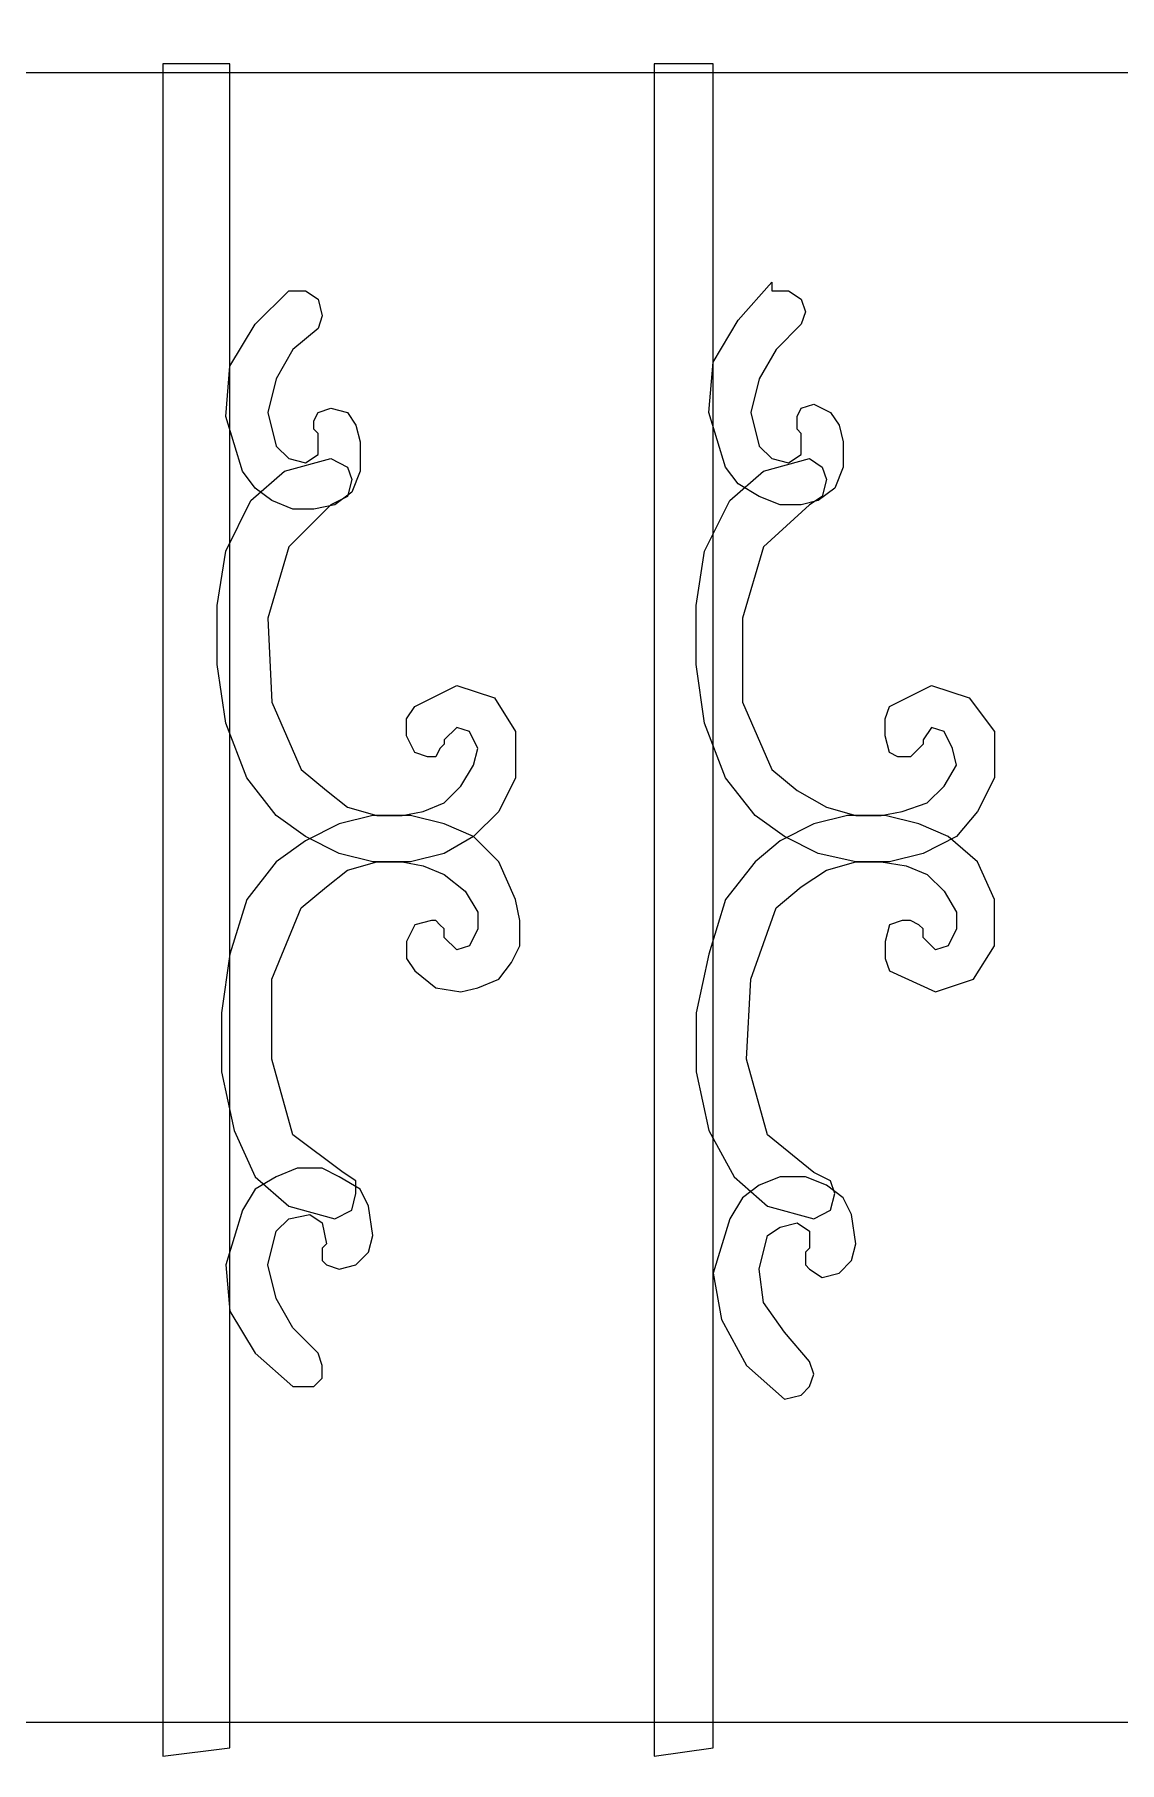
# Model space of a CAD drawing. Header units: centimetres. Extents: x -51 to 47, y -44 to 100.
# Drawn here: x -0.28 to 23.46, y -4.36 to 33.47 of the extents above; entities that cross this region are included whole.
import ezdxf

# ---------------------------------------------------------------- set-up
doc = ezdxf.new("R2010")
doc.units = ezdxf.units.CM
doc.header["$MEASUREMENT"] = 0
doc.layers.add('layer 1', color=7, linetype='Continuous')

msp = doc.modelspace()

# ---------------------------------------------------------------- linework, layer by layer
at = {"layer": 'layer 1', "color": 108}
for points, knots in [([(-47.12704, 34.11841), (-47.12704, 34.11841), (43.43281, 34.11841), (43.43281, 34.11841), (43.43281, 34.11841), (43.43281, 34.11841), (43.43281, 32.64739), (43.43281, 32.64739), (43.43281, 32.64739), (43.43281, 32.64739), (-47.12704, 32.64739), (-47.12704, 32.64739), (-47.12704, 32.64739), (-47.12704, 32.64739), (-47.12704, 34.11841), (-47.12704, 34.11841)], [0, 0, 0, 0, 0.25, 0.25, 0.25, 0.25, 0.5, 0.5, 0.5, 0.5, 0.75, 0.75, 0.75, 0.75, 1, 1, 1, 1]), ([(2.51998, -4.22013), (2.51998, -4.22013), (2.51998, 32.83126), (2.51998, 32.83126), (2.51998, 32.83126), (2.51998, 32.83126), (3.991, 32.83126), (3.991, 32.83126), (3.991, 32.83126), (3.991, 32.83126), (3.991, -4.03625), (3.991, -4.03625), (3.991, -4.03625), (3.991, -4.03625), (2.51998, -4.22013), (2.51998, -4.22013)], [0, 0, 0, 0, 0.25, 0.25, 0.25, 0.25, 0.5, 0.5, 0.5, 0.5, 0.75, 0.75, 0.75, 0.75, 1, 1, 1, 1]), ([(13.27684, -4.22013), (13.27684, -4.22013), (13.27684, 32.83126), (13.27684, 32.83126), (13.27684, 32.83126), (13.27684, 32.83126), (14.56398, 32.83126), (14.56398, 32.83126), (14.56398, 32.83126), (14.56398, 32.83126), (14.56398, -4.03625), (14.56398, -4.03625), (14.56398, -4.03625), (14.56398, -4.03625), (13.27684, -4.22013), (13.27684, -4.22013)], [0, 0, 0, 0, 0.25, 0.25, 0.25, 0.25, 0.5, 0.5, 0.5, 0.5, 0.75, 0.75, 0.75, 0.75, 1, 1, 1, 1]), ([(15.85113, 28.05044), (15.85113, 28.05044), (15.11562, 27.22299), (15.11562, 27.22299), (15.11562, 27.22299), (15.11562, 27.22299), (14.56398, 26.3036), (14.56398, 26.3036), (14.56398, 26.3036), (14.56398, 26.3036), (14.47204, 25.20033), (14.47204, 25.20033), (14.47204, 25.20033), (14.47204, 25.20033), (14.8398, 24.00513), (14.8398, 24.00513), (14.8398, 24.00513), (14.8398, 24.00513), (15.11562, 23.63737), (15.11562, 23.63737), (15.11562, 23.63737), (15.11562, 23.63737), (15.57531, 23.36155), (15.57531, 23.36155), (15.57531, 23.36155), (15.57531, 23.36155), (16.03501, 23.17767), (16.03501, 23.17767), (16.03501, 23.17767), (16.03501, 23.17767), (16.4947, 23.17767), (16.4947, 23.17767), (16.4947, 23.17767), (16.4947, 23.17767), (16.86246, 23.26961), (16.86246, 23.26961), (16.86246, 23.26961), (16.86246, 23.26961), (17.23021, 23.54543), (17.23021, 23.54543), (17.23021, 23.54543), (17.23021, 23.54543), (17.41409, 24.00513), (17.41409, 24.00513), (17.41409, 24.00513), (17.41409, 24.00513), (17.41409, 24.55676), (17.41409, 24.55676), (17.41409, 24.55676), (17.41409, 24.55676), (17.32215, 24.92451), (17.32215, 24.92451), (17.32215, 24.92451), (17.32215, 24.92451), (17.13827, 25.20033), (17.13827, 25.20033), (17.13827, 25.20033), (17.13827, 25.20033), (16.77052, 25.38421), (16.77052, 25.38421), (16.77052, 25.38421), (16.77052, 25.38421), (16.4947, 25.29227), (16.4947, 25.29227), (16.4947, 25.29227), (16.4947, 25.29227), (16.40276, 25.10839), (16.40276, 25.10839), (16.40276, 25.10839), (16.40276, 25.10839), (16.40276, 25.01645), (16.40276, 25.01645), (16.40276, 25.01645), (16.40276, 25.01645), (16.40276, 24.83258), (16.40276, 24.83258), (16.40276, 24.83258), (16.40276, 24.83258), (16.4947, 24.74064), (16.4947, 24.74064), (16.4947, 24.74064), (16.4947, 24.74064), (16.4947, 24.28094), (16.4947, 24.28094), (16.4947, 24.28094), (16.4947, 24.28094), (16.21888, 24.09706), (16.21888, 24.09706), (16.21888, 24.09706), (16.21888, 24.09706), (15.85113, 24.189), (15.85113, 24.189), (15.85113, 24.189), (15.85113, 24.189), (15.57531, 24.46482), (15.57531, 24.46482), (15.57531, 24.46482), (15.57531, 24.46482), (15.39143, 25.20033), (15.39143, 25.20033), (15.39143, 25.20033), (15.39143, 25.20033), (15.57531, 25.93584), (15.57531, 25.93584), (15.57531, 25.93584), (15.57531, 25.93584), (15.94307, 26.57942), (15.94307, 26.57942), (15.94307, 26.57942), (15.94307, 26.57942), (16.4947, 27.13105), (16.4947, 27.13105), (16.4947, 27.13105), (16.4947, 27.13105), (16.58664, 27.40687), (16.58664, 27.40687), (16.58664, 27.40687), (16.58664, 27.40687), (16.4947, 27.68268), (16.4947, 27.68268), (16.4947, 27.68268), (16.4947, 27.68268), (16.21888, 27.86656), (16.21888, 27.86656), (16.21888, 27.86656), (16.21888, 27.86656), (15.85113, 27.86656), (15.85113, 27.86656), (15.85113, 27.86656), (15.85113, 27.86656), (15.85113, 27.86656), (15.85113, 27.86656), (15.85113, 27.86656), (15.85113, 27.86656), (15.85113, 27.9585), (15.85113, 27.9585), (15.85113, 27.9585), (15.85113, 27.9585), (15.85113, 28.05044), (15.85113, 28.05044), (15.85113, 28.05044), (15.85113, 28.05044), (15.85113, 28.05044), (15.85113, 28.05044)], [0, 0, 0, 0, 0.02777778, 0.02777778, 0.02777778, 0.02777778, 0.05555556, 0.05555556, 0.05555556, 0.05555556, 0.08333333, 0.08333333, 0.08333333, 0.08333333, 0.11111111, 0.11111111, 0.11111111, 0.11111111, 0.13888889, 0.13888889, 0.13888889, 0.13888889, 0.16666667, 0.16666667, 0.16666667, 0.16666667, 0.19444444, 0.19444444, 0.19444444, 0.19444444, 0.22222222, 0.22222222, 0.22222222, 0.22222222, 0.25, 0.25, 0.25, 0.25, 0.27777778, 0.27777778, 0.27777778, 0.27777778, 0.30555556, 0.30555556, 0.30555556, 0.30555556, 0.33333333, 0.33333333, 0.33333333, 0.33333333, 0.36111111, 0.36111111, 0.36111111, 0.36111111, 0.38888889, 0.38888889, 0.38888889, 0.38888889, 0.41666667, 0.41666667, 0.41666667, 0.41666667, 0.44444444, 0.44444444, 0.44444444, 0.44444444, 0.47222222, 0.47222222, 0.47222222, 0.47222222, 0.5, 0.5, 0.5, 0.5, 0.52777778, 0.52777778, 0.52777778, 0.52777778, 0.55555556, 0.55555556, 0.55555556, 0.55555556, 0.58333333, 0.58333333, 0.58333333, 0.58333333, 0.61111111, 0.61111111, 0.61111111, 0.61111111, 0.63888889, 0.63888889, 0.63888889, 0.63888889, 0.66666667, 0.66666667, 0.66666667, 0.66666667, 0.69444444, 0.69444444, 0.69444444, 0.69444444, 0.72222222, 0.72222222, 0.72222222, 0.72222222, 0.75, 0.75, 0.75, 0.75, 0.77777778, 0.77777778, 0.77777778, 0.77777778, 0.80555556, 0.80555556, 0.80555556, 0.80555556, 0.83333333, 0.83333333, 0.83333333, 0.83333333, 0.86111111, 0.86111111, 0.86111111, 0.86111111, 0.88888889, 0.88888889, 0.88888889, 0.88888889, 0.91666667, 0.91666667, 0.91666667, 0.91666667, 0.94444444, 0.94444444, 0.94444444, 0.94444444, 0.97222222, 0.97222222, 0.97222222, 0.97222222, 1, 1, 1, 1]), ([(5.27815, 27.86656), (5.27815, 27.86656), (4.54264, 27.13105), (4.54264, 27.13105), (4.54264, 27.13105), (4.54264, 27.13105), (3.991, 26.21166), (3.991, 26.21166), (3.991, 26.21166), (3.991, 26.21166), (3.89907, 25.10839), (3.89907, 25.10839), (3.89907, 25.10839), (3.89907, 25.10839), (4.26682, 23.91319), (4.26682, 23.91319), (4.26682, 23.91319), (4.26682, 23.91319), (4.54264, 23.54543), (4.54264, 23.54543), (4.54264, 23.54543), (4.54264, 23.54543), (4.91039, 23.26961), (4.91039, 23.26961), (4.91039, 23.26961), (4.91039, 23.26961), (5.37009, 23.08574), (5.37009, 23.08574), (5.37009, 23.08574), (5.37009, 23.08574), (5.82978, 23.08574), (5.82978, 23.08574), (5.82978, 23.08574), (5.82978, 23.08574), (6.28948, 23.17767), (6.28948, 23.17767), (6.28948, 23.17767), (6.28948, 23.17767), (6.65723, 23.45349), (6.65723, 23.45349), (6.65723, 23.45349), (6.65723, 23.45349), (6.84111, 23.91319), (6.84111, 23.91319), (6.84111, 23.91319), (6.84111, 23.91319), (6.84111, 24.55676), (6.84111, 24.55676), (6.84111, 24.55676), (6.84111, 24.55676), (6.74917, 24.92451), (6.74917, 24.92451), (6.74917, 24.92451), (6.74917, 24.92451), (6.5653, 25.20033), (6.5653, 25.20033), (6.5653, 25.20033), (6.5653, 25.20033), (6.19754, 25.29227), (6.19754, 25.29227), (6.19754, 25.29227), (6.19754, 25.29227), (5.92172, 25.20033), (5.92172, 25.20033), (5.92172, 25.20033), (5.92172, 25.20033), (5.82978, 25.01645), (5.82978, 25.01645), (5.82978, 25.01645), (5.82978, 25.01645), (5.82978, 24.92451), (5.82978, 24.92451), (5.82978, 24.92451), (5.82978, 24.92451), (5.82978, 24.83258), (5.82978, 24.83258), (5.82978, 24.83258), (5.82978, 24.83258), (5.92172, 24.74064), (5.92172, 24.74064), (5.92172, 24.74064), (5.92172, 24.74064), (5.92172, 24.28094), (5.92172, 24.28094), (5.92172, 24.28094), (5.92172, 24.28094), (5.64591, 24.09706), (5.64591, 24.09706), (5.64591, 24.09706), (5.64591, 24.09706), (5.27815, 24.189), (5.27815, 24.189), (5.27815, 24.189), (5.27815, 24.189), (5.00233, 24.46482), (5.00233, 24.46482), (5.00233, 24.46482), (5.00233, 24.46482), (4.81846, 25.20033), (4.81846, 25.20033), (4.81846, 25.20033), (4.81846, 25.20033), (5.00233, 25.93584), (5.00233, 25.93584), (5.00233, 25.93584), (5.00233, 25.93584), (5.37009, 26.57942), (5.37009, 26.57942), (5.37009, 26.57942), (5.37009, 26.57942), (5.92172, 27.03911), (5.92172, 27.03911), (5.92172, 27.03911), (5.92172, 27.03911), (6.01366, 27.31493), (6.01366, 27.31493), (6.01366, 27.31493), (6.01366, 27.31493), (5.92172, 27.68268), (5.92172, 27.68268), (5.92172, 27.68268), (5.92172, 27.68268), (5.64591, 27.86656), (5.64591, 27.86656), (5.64591, 27.86656), (5.64591, 27.86656), (5.27815, 27.86656), (5.27815, 27.86656), (5.27815, 27.86656), (5.27815, 27.86656), (5.27815, 27.86656), (5.27815, 27.86656), (5.27815, 27.86656), (5.27815, 27.86656), (5.27815, 27.86656), (5.27815, 27.86656), (5.27815, 27.86656), (5.27815, 27.86656), (5.27815, 27.86656), (5.27815, 27.86656), (5.27815, 27.86656), (5.27815, 27.86656), (5.27815, 27.86656), (5.27815, 27.86656)], [0, 0, 0, 0, 0.02777778, 0.02777778, 0.02777778, 0.02777778, 0.05555556, 0.05555556, 0.05555556, 0.05555556, 0.08333333, 0.08333333, 0.08333333, 0.08333333, 0.11111111, 0.11111111, 0.11111111, 0.11111111, 0.13888889, 0.13888889, 0.13888889, 0.13888889, 0.16666667, 0.16666667, 0.16666667, 0.16666667, 0.19444444, 0.19444444, 0.19444444, 0.19444444, 0.22222222, 0.22222222, 0.22222222, 0.22222222, 0.25, 0.25, 0.25, 0.25, 0.27777778, 0.27777778, 0.27777778, 0.27777778, 0.30555556, 0.30555556, 0.30555556, 0.30555556, 0.33333333, 0.33333333, 0.33333333, 0.33333333, 0.36111111, 0.36111111, 0.36111111, 0.36111111, 0.38888889, 0.38888889, 0.38888889, 0.38888889, 0.41666667, 0.41666667, 0.41666667, 0.41666667, 0.44444444, 0.44444444, 0.44444444, 0.44444444, 0.47222222, 0.47222222, 0.47222222, 0.47222222, 0.5, 0.5, 0.5, 0.5, 0.52777778, 0.52777778, 0.52777778, 0.52777778, 0.55555556, 0.55555556, 0.55555556, 0.55555556, 0.58333333, 0.58333333, 0.58333333, 0.58333333, 0.61111111, 0.61111111, 0.61111111, 0.61111111, 0.63888889, 0.63888889, 0.63888889, 0.63888889, 0.66666667, 0.66666667, 0.66666667, 0.66666667, 0.69444444, 0.69444444, 0.69444444, 0.69444444, 0.72222222, 0.72222222, 0.72222222, 0.72222222, 0.75, 0.75, 0.75, 0.75, 0.77777778, 0.77777778, 0.77777778, 0.77777778, 0.80555556, 0.80555556, 0.80555556, 0.80555556, 0.83333333, 0.83333333, 0.83333333, 0.83333333, 0.86111111, 0.86111111, 0.86111111, 0.86111111, 0.88888889, 0.88888889, 0.88888889, 0.88888889, 0.91666667, 0.91666667, 0.91666667, 0.91666667, 0.94444444, 0.94444444, 0.94444444, 0.94444444, 0.97222222, 0.97222222, 0.97222222, 0.97222222, 1, 1, 1, 1]), ([(8.67989, 18.02909), (8.67989, 18.02909), (8.95571, 18.30491), (8.95571, 18.30491), (8.95571, 18.30491), (8.95571, 18.30491), (9.23152, 18.21297), (9.23152, 18.21297), (9.23152, 18.21297), (9.23152, 18.21297), (9.4154, 17.84522), (9.4154, 17.84522), (9.4154, 17.84522), (9.4154, 17.84522), (9.32346, 17.47746), (9.32346, 17.47746), (9.32346, 17.47746), (9.32346, 17.47746), (9.04765, 17.01777), (9.04765, 17.01777), (9.04765, 17.01777), (9.04765, 17.01777), (8.67989, 16.65001), (8.67989, 16.65001), (8.67989, 16.65001), (8.67989, 16.65001), (8.2202, 16.46613), (8.2202, 16.46613), (8.2202, 16.46613), (8.2202, 16.46613), (7.7605, 16.37419), (7.7605, 16.37419), (7.7605, 16.37419), (7.7605, 16.37419), (7.20887, 16.37419), (7.20887, 16.37419), (7.20887, 16.37419), (7.20887, 16.37419), (6.5653, 16.55807), (6.5653, 16.55807), (6.5653, 16.55807), (6.5653, 16.55807), (6.1056, 16.92583), (6.1056, 16.92583), (6.1056, 16.92583), (6.1056, 16.92583), (5.55397, 17.38552), (5.55397, 17.38552), (5.55397, 17.38552), (5.55397, 17.38552), (4.91039, 18.85654), (4.91039, 18.85654), (4.91039, 18.85654), (4.91039, 18.85654), (4.81846, 20.69532), (4.81846, 20.69532), (4.81846, 20.69532), (4.81846, 20.69532), (5.27815, 22.25829), (5.27815, 22.25829), (5.27815, 22.25829), (5.27815, 22.25829), (6.19754, 23.17767), (6.19754, 23.17767), (6.19754, 23.17767), (6.19754, 23.17767), (6.5653, 23.36155), (6.5653, 23.36155), (6.5653, 23.36155), (6.5653, 23.36155), (6.65723, 23.72931), (6.65723, 23.72931), (6.65723, 23.72931), (6.65723, 23.72931), (6.5653, 24.00513), (6.5653, 24.00513), (6.5653, 24.00513), (6.5653, 24.00513), (6.19754, 24.189), (6.19754, 24.189), (6.19754, 24.189), (6.19754, 24.189), (5.18621, 23.91319), (5.18621, 23.91319), (5.18621, 23.91319), (5.18621, 23.91319), (4.4507, 23.26961), (4.4507, 23.26961), (4.4507, 23.26961), (4.4507, 23.26961), (3.89907, 22.16635), (3.89907, 22.16635), (3.89907, 22.16635), (3.89907, 22.16635), (3.71519, 20.97114), (3.71519, 20.97114), (3.71519, 20.97114), (3.71519, 20.97114), (3.71519, 19.684), (3.71519, 19.684), (3.71519, 19.684), (3.71519, 19.684), (3.89907, 18.39685), (3.89907, 18.39685), (3.89907, 18.39685), (3.89907, 18.39685), (4.35876, 17.20164), (4.35876, 17.20164), (4.35876, 17.20164), (4.35876, 17.20164), (5.00233, 16.37419), (5.00233, 16.37419), (5.00233, 16.37419), (5.00233, 16.37419), (5.64591, 15.9145), (5.64591, 15.9145), (5.64591, 15.9145), (5.64591, 15.9145), (6.38142, 15.54674), (6.38142, 15.54674), (6.38142, 15.54674), (6.38142, 15.54674), (7.11693, 15.36287), (7.11693, 15.36287), (7.11693, 15.36287), (7.11693, 15.36287), (7.94438, 15.36287), (7.94438, 15.36287), (7.94438, 15.36287), (7.94438, 15.36287), (8.67989, 15.54674), (8.67989, 15.54674), (8.67989, 15.54674), (8.67989, 15.54674), (9.32346, 15.9145), (9.32346, 15.9145), (9.32346, 15.9145), (9.32346, 15.9145), (9.8751, 16.46613), (9.8751, 16.46613), (9.8751, 16.46613), (9.8751, 16.46613), (10.24285, 17.20164), (10.24285, 17.20164), (10.24285, 17.20164), (10.24285, 17.20164), (10.24285, 18.21297), (10.24285, 18.21297), (10.24285, 18.21297), (10.24285, 18.21297), (9.78316, 18.94848), (9.78316, 18.94848), (9.78316, 18.94848), (9.78316, 18.94848), (8.95571, 19.2243), (8.95571, 19.2243), (8.95571, 19.2243), (8.95571, 19.2243), (8.03632, 18.76461), (8.03632, 18.76461), (8.03632, 18.76461), (8.03632, 18.76461), (7.85244, 18.48879), (7.85244, 18.48879), (7.85244, 18.48879), (7.85244, 18.48879), (7.85244, 18.12103), (7.85244, 18.12103), (7.85244, 18.12103), (7.85244, 18.12103), (8.03632, 17.75328), (8.03632, 17.75328), (8.03632, 17.75328), (8.03632, 17.75328), (8.31213, 17.66134), (8.31213, 17.66134), (8.31213, 17.66134), (8.31213, 17.66134), (8.49601, 17.66134), (8.49601, 17.66134), (8.49601, 17.66134), (8.49601, 17.66134), (8.58795, 17.84522), (8.58795, 17.84522), (8.58795, 17.84522), (8.58795, 17.84522), (8.67989, 17.93716), (8.67989, 17.93716), (8.67989, 17.93716), (8.67989, 17.93716), (8.67989, 18.02909), (8.67989, 18.02909)], [0, 0, 0, 0, 0.02083333, 0.02083333, 0.02083333, 0.02083333, 0.04166667, 0.04166667, 0.04166667, 0.04166667, 0.0625, 0.0625, 0.0625, 0.0625, 0.08333333, 0.08333333, 0.08333333, 0.08333333, 0.10416667, 0.10416667, 0.10416667, 0.10416667, 0.125, 0.125, 0.125, 0.125, 0.14583333, 0.14583333, 0.14583333, 0.14583333, 0.16666667, 0.16666667, 0.16666667, 0.16666667, 0.1875, 0.1875, 0.1875, 0.1875, 0.20833333, 0.20833333, 0.20833333, 0.20833333, 0.22916667, 0.22916667, 0.22916667, 0.22916667, 0.25, 0.25, 0.25, 0.25, 0.27083333, 0.27083333, 0.27083333, 0.27083333, 0.29166667, 0.29166667, 0.29166667, 0.29166667, 0.3125, 0.3125, 0.3125, 0.3125, 0.33333333, 0.33333333, 0.33333333, 0.33333333, 0.35416667, 0.35416667, 0.35416667, 0.35416667, 0.375, 0.375, 0.375, 0.375, 0.39583333, 0.39583333, 0.39583333, 0.39583333, 0.41666667, 0.41666667, 0.41666667, 0.41666667, 0.4375, 0.4375, 0.4375, 0.4375, 0.45833333, 0.45833333, 0.45833333, 0.45833333, 0.47916667, 0.47916667, 0.47916667, 0.47916667, 0.5, 0.5, 0.5, 0.5, 0.52083333, 0.52083333, 0.52083333, 0.52083333, 0.54166667, 0.54166667, 0.54166667, 0.54166667, 0.5625, 0.5625, 0.5625, 0.5625, 0.58333333, 0.58333333, 0.58333333, 0.58333333, 0.60416667, 0.60416667, 0.60416667, 0.60416667, 0.625, 0.625, 0.625, 0.625, 0.64583333, 0.64583333, 0.64583333, 0.64583333, 0.66666667, 0.66666667, 0.66666667, 0.66666667, 0.6875, 0.6875, 0.6875, 0.6875, 0.70833333, 0.70833333, 0.70833333, 0.70833333, 0.72916667, 0.72916667, 0.72916667, 0.72916667, 0.75, 0.75, 0.75, 0.75, 0.77083333, 0.77083333, 0.77083333, 0.77083333, 0.79166667, 0.79166667, 0.79166667, 0.79166667, 0.8125, 0.8125, 0.8125, 0.8125, 0.83333333, 0.83333333, 0.83333333, 0.83333333, 0.85416667, 0.85416667, 0.85416667, 0.85416667, 0.875, 0.875, 0.875, 0.875, 0.89583333, 0.89583333, 0.89583333, 0.89583333, 0.91666667, 0.91666667, 0.91666667, 0.91666667, 0.9375, 0.9375, 0.9375, 0.9375, 0.95833333, 0.95833333, 0.95833333, 0.95833333, 0.97916667, 0.97916667, 0.97916667, 0.97916667, 1, 1, 1, 1]), ([(19.16093, 18.02909), (19.16093, 18.02909), (19.34481, 18.30491), (19.34481, 18.30491), (19.34481, 18.30491), (19.34481, 18.30491), (19.62062, 18.21297), (19.62062, 18.21297), (19.62062, 18.21297), (19.62062, 18.21297), (19.8045, 17.84522), (19.8045, 17.84522), (19.8045, 17.84522), (19.8045, 17.84522), (19.89644, 17.47746), (19.89644, 17.47746), (19.89644, 17.47746), (19.89644, 17.47746), (19.62062, 17.01777), (19.62062, 17.01777), (19.62062, 17.01777), (19.62062, 17.01777), (19.25287, 16.65001), (19.25287, 16.65001), (19.25287, 16.65001), (19.25287, 16.65001), (18.70123, 16.46613), (18.70123, 16.46613), (18.70123, 16.46613), (18.70123, 16.46613), (18.24154, 16.37419), (18.24154, 16.37419), (18.24154, 16.37419), (18.24154, 16.37419), (17.68991, 16.37419), (17.68991, 16.37419), (17.68991, 16.37419), (17.68991, 16.37419), (17.04633, 16.55807), (17.04633, 16.55807), (17.04633, 16.55807), (17.04633, 16.55807), (16.40276, 16.92583), (16.40276, 16.92583), (16.40276, 16.92583), (16.40276, 16.92583), (15.85113, 17.38552), (15.85113, 17.38552), (15.85113, 17.38552), (15.85113, 17.38552), (15.20756, 18.85654), (15.20756, 18.85654), (15.20756, 18.85654), (15.20756, 18.85654), (15.20756, 20.69532), (15.20756, 20.69532), (15.20756, 20.69532), (15.20756, 20.69532), (15.66725, 22.25829), (15.66725, 22.25829), (15.66725, 22.25829), (15.66725, 22.25829), (16.67858, 23.17767), (16.67858, 23.17767), (16.67858, 23.17767), (16.67858, 23.17767), (16.95439, 23.36155), (16.95439, 23.36155), (16.95439, 23.36155), (16.95439, 23.36155), (17.04633, 23.72931), (17.04633, 23.72931), (17.04633, 23.72931), (17.04633, 23.72931), (16.95439, 24.00513), (16.95439, 24.00513), (16.95439, 24.00513), (16.95439, 24.00513), (16.67858, 24.189), (16.67858, 24.189), (16.67858, 24.189), (16.67858, 24.189), (15.66725, 23.91319), (15.66725, 23.91319), (15.66725, 23.91319), (15.66725, 23.91319), (14.93174, 23.26961), (14.93174, 23.26961), (14.93174, 23.26961), (14.93174, 23.26961), (14.3801, 22.16635), (14.3801, 22.16635), (14.3801, 22.16635), (14.3801, 22.16635), (14.19623, 20.97114), (14.19623, 20.97114), (14.19623, 20.97114), (14.19623, 20.97114), (14.19623, 19.684), (14.19623, 19.684), (14.19623, 19.684), (14.19623, 19.684), (14.3801, 18.39685), (14.3801, 18.39685), (14.3801, 18.39685), (14.3801, 18.39685), (14.8398, 17.20164), (14.8398, 17.20164), (14.8398, 17.20164), (14.8398, 17.20164), (15.48337, 16.37419), (15.48337, 16.37419), (15.48337, 16.37419), (15.48337, 16.37419), (16.12694, 15.9145), (16.12694, 15.9145), (16.12694, 15.9145), (16.12694, 15.9145), (16.86246, 15.54674), (16.86246, 15.54674), (16.86246, 15.54674), (16.86246, 15.54674), (17.68991, 15.36287), (17.68991, 15.36287), (17.68991, 15.36287), (17.68991, 15.36287), (18.42542, 15.36287), (18.42542, 15.36287), (18.42542, 15.36287), (18.42542, 15.36287), (19.16093, 15.54674), (19.16093, 15.54674), (19.16093, 15.54674), (19.16093, 15.54674), (19.89644, 15.9145), (19.89644, 15.9145), (19.89644, 15.9145), (19.89644, 15.9145), (20.35614, 16.46613), (20.35614, 16.46613), (20.35614, 16.46613), (20.35614, 16.46613), (20.72389, 17.20164), (20.72389, 17.20164), (20.72389, 17.20164), (20.72389, 17.20164), (20.72389, 18.21297), (20.72389, 18.21297), (20.72389, 18.21297), (20.72389, 18.21297), (20.17226, 18.94848), (20.17226, 18.94848), (20.17226, 18.94848), (20.17226, 18.94848), (19.34481, 19.2243), (19.34481, 19.2243), (19.34481, 19.2243), (19.34481, 19.2243), (18.42542, 18.76461), (18.42542, 18.76461), (18.42542, 18.76461), (18.42542, 18.76461), (18.33348, 18.48879), (18.33348, 18.48879), (18.33348, 18.48879), (18.33348, 18.48879), (18.33348, 18.12103), (18.33348, 18.12103), (18.33348, 18.12103), (18.33348, 18.12103), (18.42542, 17.75328), (18.42542, 17.75328), (18.42542, 17.75328), (18.42542, 17.75328), (18.6093, 17.66134), (18.6093, 17.66134), (18.6093, 17.66134), (18.6093, 17.66134), (18.88511, 17.66134), (18.88511, 17.66134), (18.88511, 17.66134), (18.88511, 17.66134), (19.06899, 17.84522), (19.06899, 17.84522), (19.06899, 17.84522), (19.06899, 17.84522), (19.16093, 17.93716), (19.16093, 17.93716), (19.16093, 17.93716), (19.16093, 17.93716), (19.16093, 18.02909), (19.16093, 18.02909)], [0, 0, 0, 0, 0.02083333, 0.02083333, 0.02083333, 0.02083333, 0.04166667, 0.04166667, 0.04166667, 0.04166667, 0.0625, 0.0625, 0.0625, 0.0625, 0.08333333, 0.08333333, 0.08333333, 0.08333333, 0.10416667, 0.10416667, 0.10416667, 0.10416667, 0.125, 0.125, 0.125, 0.125, 0.14583333, 0.14583333, 0.14583333, 0.14583333, 0.16666667, 0.16666667, 0.16666667, 0.16666667, 0.1875, 0.1875, 0.1875, 0.1875, 0.20833333, 0.20833333, 0.20833333, 0.20833333, 0.22916667, 0.22916667, 0.22916667, 0.22916667, 0.25, 0.25, 0.25, 0.25, 0.27083333, 0.27083333, 0.27083333, 0.27083333, 0.29166667, 0.29166667, 0.29166667, 0.29166667, 0.3125, 0.3125, 0.3125, 0.3125, 0.33333333, 0.33333333, 0.33333333, 0.33333333, 0.35416667, 0.35416667, 0.35416667, 0.35416667, 0.375, 0.375, 0.375, 0.375, 0.39583333, 0.39583333, 0.39583333, 0.39583333, 0.41666667, 0.41666667, 0.41666667, 0.41666667, 0.4375, 0.4375, 0.4375, 0.4375, 0.45833333, 0.45833333, 0.45833333, 0.45833333, 0.47916667, 0.47916667, 0.47916667, 0.47916667, 0.5, 0.5, 0.5, 0.5, 0.52083333, 0.52083333, 0.52083333, 0.52083333, 0.54166667, 0.54166667, 0.54166667, 0.54166667, 0.5625, 0.5625, 0.5625, 0.5625, 0.58333333, 0.58333333, 0.58333333, 0.58333333, 0.60416667, 0.60416667, 0.60416667, 0.60416667, 0.625, 0.625, 0.625, 0.625, 0.64583333, 0.64583333, 0.64583333, 0.64583333, 0.66666667, 0.66666667, 0.66666667, 0.66666667, 0.6875, 0.6875, 0.6875, 0.6875, 0.70833333, 0.70833333, 0.70833333, 0.70833333, 0.72916667, 0.72916667, 0.72916667, 0.72916667, 0.75, 0.75, 0.75, 0.75, 0.77083333, 0.77083333, 0.77083333, 0.77083333, 0.79166667, 0.79166667, 0.79166667, 0.79166667, 0.8125, 0.8125, 0.8125, 0.8125, 0.83333333, 0.83333333, 0.83333333, 0.83333333, 0.85416667, 0.85416667, 0.85416667, 0.85416667, 0.875, 0.875, 0.875, 0.875, 0.89583333, 0.89583333, 0.89583333, 0.89583333, 0.91666667, 0.91666667, 0.91666667, 0.91666667, 0.9375, 0.9375, 0.9375, 0.9375, 0.95833333, 0.95833333, 0.95833333, 0.95833333, 0.97916667, 0.97916667, 0.97916667, 0.97916667, 1, 1, 1, 1]), ([(8.67989, 13.70796), (8.67989, 13.70796), (8.95571, 13.43215), (8.95571, 13.43215), (8.95571, 13.43215), (8.95571, 13.43215), (9.23152, 13.52409), (9.23152, 13.52409), (9.23152, 13.52409), (9.23152, 13.52409), (9.4154, 13.89184), (9.4154, 13.89184), (9.4154, 13.89184), (9.4154, 13.89184), (9.4154, 14.2596), (9.4154, 14.2596), (9.4154, 14.2596), (9.4154, 14.2596), (9.13959, 14.71929), (9.13959, 14.71929), (9.13959, 14.71929), (9.13959, 14.71929), (8.67989, 15.08705), (8.67989, 15.08705), (8.67989, 15.08705), (8.67989, 15.08705), (8.2202, 15.27093), (8.2202, 15.27093), (8.2202, 15.27093), (8.2202, 15.27093), (7.7605, 15.36287), (7.7605, 15.36287), (7.7605, 15.36287), (7.7605, 15.36287), (7.20887, 15.36287), (7.20887, 15.36287), (7.20887, 15.36287), (7.20887, 15.36287), (6.5653, 15.17899), (6.5653, 15.17899), (6.5653, 15.17899), (6.5653, 15.17899), (6.1056, 14.81123), (6.1056, 14.81123), (6.1056, 14.81123), (6.1056, 14.81123), (5.55397, 14.35154), (5.55397, 14.35154), (5.55397, 14.35154), (5.55397, 14.35154), (4.91039, 12.78857), (4.91039, 12.78857), (4.91039, 12.78857), (4.91039, 12.78857), (4.91039, 11.04174), (4.91039, 11.04174), (4.91039, 11.04174), (4.91039, 11.04174), (5.37009, 9.38683), (5.37009, 9.38683), (5.37009, 9.38683), (5.37009, 9.38683), (6.47336, 8.55938), (6.47336, 8.55938), (6.47336, 8.55938), (6.47336, 8.55938), (6.74917, 8.37551), (6.74917, 8.37551), (6.74917, 8.37551), (6.74917, 8.37551), (6.74917, 8.09969), (6.74917, 8.09969), (6.74917, 8.09969), (6.74917, 8.09969), (6.65723, 7.73193), (6.65723, 7.73193), (6.65723, 7.73193), (6.65723, 7.73193), (6.28948, 7.54806), (6.28948, 7.54806), (6.28948, 7.54806), (6.28948, 7.54806), (5.27815, 7.82387), (5.27815, 7.82387), (5.27815, 7.82387), (5.27815, 7.82387), (4.54264, 8.46744), (4.54264, 8.46744), (4.54264, 8.46744), (4.54264, 8.46744), (4.08294, 9.47877), (4.08294, 9.47877), (4.08294, 9.47877), (4.08294, 9.47877), (3.80713, 10.76592), (3.80713, 10.76592), (3.80713, 10.76592), (3.80713, 10.76592), (3.80713, 12.05306), (3.80713, 12.05306), (3.80713, 12.05306), (3.80713, 12.05306), (3.991, 13.34021), (3.991, 13.34021), (3.991, 13.34021), (3.991, 13.34021), (4.35876, 14.53541), (4.35876, 14.53541), (4.35876, 14.53541), (4.35876, 14.53541), (5.00233, 15.36287), (5.00233, 15.36287), (5.00233, 15.36287), (5.00233, 15.36287), (5.64591, 15.82256), (5.64591, 15.82256), (5.64591, 15.82256), (5.64591, 15.82256), (6.38142, 16.19032), (6.38142, 16.19032), (6.38142, 16.19032), (6.38142, 16.19032), (7.11693, 16.37419), (7.11693, 16.37419), (7.11693, 16.37419), (7.11693, 16.37419), (7.94438, 16.37419), (7.94438, 16.37419), (7.94438, 16.37419), (7.94438, 16.37419), (8.67989, 16.19032), (8.67989, 16.19032), (8.67989, 16.19032), (8.67989, 16.19032), (9.32346, 15.9145), (9.32346, 15.9145), (9.32346, 15.9145), (9.32346, 15.9145), (9.8751, 15.36287), (9.8751, 15.36287), (9.8751, 15.36287), (9.8751, 15.36287), (10.24285, 14.53541), (10.24285, 14.53541), (10.24285, 14.53541), (10.24285, 14.53541), (10.33479, 14.07572), (10.33479, 14.07572), (10.33479, 14.07572), (10.33479, 14.07572), (10.33479, 13.52409), (10.33479, 13.52409), (10.33479, 13.52409), (10.33479, 13.52409), (10.15091, 13.15633), (10.15091, 13.15633), (10.15091, 13.15633), (10.15091, 13.15633), (9.8751, 12.78857), (9.8751, 12.78857), (9.8751, 12.78857), (9.8751, 12.78857), (9.4154, 12.6047), (9.4154, 12.6047), (9.4154, 12.6047), (9.4154, 12.6047), (9.04765, 12.51276), (9.04765, 12.51276), (9.04765, 12.51276), (9.04765, 12.51276), (8.49601, 12.6047), (8.49601, 12.6047), (8.49601, 12.6047), (8.49601, 12.6047), (8.03632, 12.97245), (8.03632, 12.97245), (8.03632, 12.97245), (8.03632, 12.97245), (7.85244, 13.24827), (7.85244, 13.24827), (7.85244, 13.24827), (7.85244, 13.24827), (7.85244, 13.61603), (7.85244, 13.61603), (7.85244, 13.61603), (7.85244, 13.61603), (8.03632, 13.98378), (8.03632, 13.98378), (8.03632, 13.98378), (8.03632, 13.98378), (8.40407, 14.07572), (8.40407, 14.07572), (8.40407, 14.07572), (8.40407, 14.07572), (8.49601, 14.07572), (8.49601, 14.07572), (8.49601, 14.07572), (8.49601, 14.07572), (8.58795, 13.98378), (8.58795, 13.98378), (8.58795, 13.98378), (8.58795, 13.98378), (8.67989, 13.89184), (8.67989, 13.89184), (8.67989, 13.89184), (8.67989, 13.89184), (8.67989, 13.70796), (8.67989, 13.70796)], [0, 0, 0, 0, 0.01923077, 0.01923077, 0.01923077, 0.01923077, 0.03846154, 0.03846154, 0.03846154, 0.03846154, 0.05769231, 0.05769231, 0.05769231, 0.05769231, 0.07692308, 0.07692308, 0.07692308, 0.07692308, 0.09615385, 0.09615385, 0.09615385, 0.09615385, 0.11538462, 0.11538462, 0.11538462, 0.11538462, 0.13461538, 0.13461538, 0.13461538, 0.13461538, 0.15384615, 0.15384615, 0.15384615, 0.15384615, 0.17307692, 0.17307692, 0.17307692, 0.17307692, 0.19230769, 0.19230769, 0.19230769, 0.19230769, 0.21153846, 0.21153846, 0.21153846, 0.21153846, 0.23076923, 0.23076923, 0.23076923, 0.23076923, 0.25, 0.25, 0.25, 0.25, 0.26923077, 0.26923077, 0.26923077, 0.26923077, 0.28846154, 0.28846154, 0.28846154, 0.28846154, 0.30769231, 0.30769231, 0.30769231, 0.30769231, 0.32692308, 0.32692308, 0.32692308, 0.32692308, 0.34615385, 0.34615385, 0.34615385, 0.34615385, 0.36538462, 0.36538462, 0.36538462, 0.36538462, 0.38461538, 0.38461538, 0.38461538, 0.38461538, 0.40384615, 0.40384615, 0.40384615, 0.40384615, 0.42307692, 0.42307692, 0.42307692, 0.42307692, 0.44230769, 0.44230769, 0.44230769, 0.44230769, 0.46153846, 0.46153846, 0.46153846, 0.46153846, 0.48076923, 0.48076923, 0.48076923, 0.48076923, 0.5, 0.5, 0.5, 0.5, 0.51923077, 0.51923077, 0.51923077, 0.51923077, 0.53846154, 0.53846154, 0.53846154, 0.53846154, 0.55769231, 0.55769231, 0.55769231, 0.55769231, 0.57692308, 0.57692308, 0.57692308, 0.57692308, 0.59615385, 0.59615385, 0.59615385, 0.59615385, 0.61538462, 0.61538462, 0.61538462, 0.61538462, 0.63461538, 0.63461538, 0.63461538, 0.63461538, 0.65384615, 0.65384615, 0.65384615, 0.65384615, 0.67307692, 0.67307692, 0.67307692, 0.67307692, 0.69230769, 0.69230769, 0.69230769, 0.69230769, 0.71153846, 0.71153846, 0.71153846, 0.71153846, 0.73076923, 0.73076923, 0.73076923, 0.73076923, 0.75, 0.75, 0.75, 0.75, 0.76923077, 0.76923077, 0.76923077, 0.76923077, 0.78846154, 0.78846154, 0.78846154, 0.78846154, 0.80769231, 0.80769231, 0.80769231, 0.80769231, 0.82692308, 0.82692308, 0.82692308, 0.82692308, 0.84615385, 0.84615385, 0.84615385, 0.84615385, 0.86538462, 0.86538462, 0.86538462, 0.86538462, 0.88461538, 0.88461538, 0.88461538, 0.88461538, 0.90384615, 0.90384615, 0.90384615, 0.90384615, 0.92307692, 0.92307692, 0.92307692, 0.92307692, 0.94230769, 0.94230769, 0.94230769, 0.94230769, 0.96153846, 0.96153846, 0.96153846, 0.96153846, 0.98076923, 0.98076923, 0.98076923, 0.98076923, 1, 1, 1, 1]), ([(19.16093, 13.70796), (19.16093, 13.70796), (19.43675, 13.43215), (19.43675, 13.43215), (19.43675, 13.43215), (19.43675, 13.43215), (19.71256, 13.52409), (19.71256, 13.52409), (19.71256, 13.52409), (19.71256, 13.52409), (19.89644, 13.89184), (19.89644, 13.89184), (19.89644, 13.89184), (19.89644, 13.89184), (19.89644, 14.2596), (19.89644, 14.2596), (19.89644, 14.2596), (19.89644, 14.2596), (19.62062, 14.71929), (19.62062, 14.71929), (19.62062, 14.71929), (19.62062, 14.71929), (19.25287, 15.08705), (19.25287, 15.08705), (19.25287, 15.08705), (19.25287, 15.08705), (18.79317, 15.27093), (18.79317, 15.27093), (18.79317, 15.27093), (18.79317, 15.27093), (18.24154, 15.36287), (18.24154, 15.36287), (18.24154, 15.36287), (18.24154, 15.36287), (17.68991, 15.36287), (17.68991, 15.36287), (17.68991, 15.36287), (17.68991, 15.36287), (17.04633, 15.17899), (17.04633, 15.17899), (17.04633, 15.17899), (17.04633, 15.17899), (16.4947, 14.81123), (16.4947, 14.81123), (16.4947, 14.81123), (16.4947, 14.81123), (15.94307, 14.35154), (15.94307, 14.35154), (15.94307, 14.35154), (15.94307, 14.35154), (15.39143, 12.78857), (15.39143, 12.78857), (15.39143, 12.78857), (15.39143, 12.78857), (15.29949, 11.04174), (15.29949, 11.04174), (15.29949, 11.04174), (15.29949, 11.04174), (15.75919, 9.38683), (15.75919, 9.38683), (15.75919, 9.38683), (15.75919, 9.38683), (16.77052, 8.55938), (16.77052, 8.55938), (16.77052, 8.55938), (16.77052, 8.55938), (17.13827, 8.37551), (17.13827, 8.37551), (17.13827, 8.37551), (17.13827, 8.37551), (17.23021, 8.09969), (17.23021, 8.09969), (17.23021, 8.09969), (17.23021, 8.09969), (17.13827, 7.73193), (17.13827, 7.73193), (17.13827, 7.73193), (17.13827, 7.73193), (16.77052, 7.54806), (16.77052, 7.54806), (16.77052, 7.54806), (16.77052, 7.54806), (15.75919, 7.82387), (15.75919, 7.82387), (15.75919, 7.82387), (15.75919, 7.82387), (15.02368, 8.46744), (15.02368, 8.46744), (15.02368, 8.46744), (15.02368, 8.46744), (14.47204, 9.47877), (14.47204, 9.47877), (14.47204, 9.47877), (14.47204, 9.47877), (14.19623, 10.76592), (14.19623, 10.76592), (14.19623, 10.76592), (14.19623, 10.76592), (14.19623, 12.05306), (14.19623, 12.05306), (14.19623, 12.05306), (14.19623, 12.05306), (14.47204, 13.34021), (14.47204, 13.34021), (14.47204, 13.34021), (14.47204, 13.34021), (14.8398, 14.53541), (14.8398, 14.53541), (14.8398, 14.53541), (14.8398, 14.53541), (15.48337, 15.36287), (15.48337, 15.36287), (15.48337, 15.36287), (15.48337, 15.36287), (16.03501, 15.82256), (16.03501, 15.82256), (16.03501, 15.82256), (16.03501, 15.82256), (16.77052, 16.19032), (16.77052, 16.19032), (16.77052, 16.19032), (16.77052, 16.19032), (17.50603, 16.37419), (17.50603, 16.37419), (17.50603, 16.37419), (17.50603, 16.37419), (18.33348, 16.37419), (18.33348, 16.37419), (18.33348, 16.37419), (18.33348, 16.37419), (19.06899, 16.19032), (19.06899, 16.19032), (19.06899, 16.19032), (19.06899, 16.19032), (19.71256, 15.9145), (19.71256, 15.9145), (19.71256, 15.9145), (19.71256, 15.9145), (20.35614, 15.36287), (20.35614, 15.36287), (20.35614, 15.36287), (20.35614, 15.36287), (20.72389, 14.53541), (20.72389, 14.53541), (20.72389, 14.53541), (20.72389, 14.53541), (20.72389, 13.52409), (20.72389, 13.52409), (20.72389, 13.52409), (20.72389, 13.52409), (20.2642, 12.78857), (20.2642, 12.78857), (20.2642, 12.78857), (20.2642, 12.78857), (19.43675, 12.51276), (19.43675, 12.51276), (19.43675, 12.51276), (19.43675, 12.51276), (18.42542, 12.97245), (18.42542, 12.97245), (18.42542, 12.97245), (18.42542, 12.97245), (18.33348, 13.24827), (18.33348, 13.24827), (18.33348, 13.24827), (18.33348, 13.24827), (18.33348, 13.61603), (18.33348, 13.61603), (18.33348, 13.61603), (18.33348, 13.61603), (18.42542, 13.98378), (18.42542, 13.98378), (18.42542, 13.98378), (18.42542, 13.98378), (18.70123, 14.07572), (18.70123, 14.07572), (18.70123, 14.07572), (18.70123, 14.07572), (18.88511, 14.07572), (18.88511, 14.07572), (18.88511, 14.07572), (18.88511, 14.07572), (19.06899, 13.98378), (19.06899, 13.98378), (19.06899, 13.98378), (19.06899, 13.98378), (19.16093, 13.89184), (19.16093, 13.89184), (19.16093, 13.89184), (19.16093, 13.89184), (19.16093, 13.70796), (19.16093, 13.70796)], [0, 0, 0, 0, 0.02083333, 0.02083333, 0.02083333, 0.02083333, 0.04166667, 0.04166667, 0.04166667, 0.04166667, 0.0625, 0.0625, 0.0625, 0.0625, 0.08333333, 0.08333333, 0.08333333, 0.08333333, 0.10416667, 0.10416667, 0.10416667, 0.10416667, 0.125, 0.125, 0.125, 0.125, 0.14583333, 0.14583333, 0.14583333, 0.14583333, 0.16666667, 0.16666667, 0.16666667, 0.16666667, 0.1875, 0.1875, 0.1875, 0.1875, 0.20833333, 0.20833333, 0.20833333, 0.20833333, 0.22916667, 0.22916667, 0.22916667, 0.22916667, 0.25, 0.25, 0.25, 0.25, 0.27083333, 0.27083333, 0.27083333, 0.27083333, 0.29166667, 0.29166667, 0.29166667, 0.29166667, 0.3125, 0.3125, 0.3125, 0.3125, 0.33333333, 0.33333333, 0.33333333, 0.33333333, 0.35416667, 0.35416667, 0.35416667, 0.35416667, 0.375, 0.375, 0.375, 0.375, 0.39583333, 0.39583333, 0.39583333, 0.39583333, 0.41666667, 0.41666667, 0.41666667, 0.41666667, 0.4375, 0.4375, 0.4375, 0.4375, 0.45833333, 0.45833333, 0.45833333, 0.45833333, 0.47916667, 0.47916667, 0.47916667, 0.47916667, 0.5, 0.5, 0.5, 0.5, 0.52083333, 0.52083333, 0.52083333, 0.52083333, 0.54166667, 0.54166667, 0.54166667, 0.54166667, 0.5625, 0.5625, 0.5625, 0.5625, 0.58333333, 0.58333333, 0.58333333, 0.58333333, 0.60416667, 0.60416667, 0.60416667, 0.60416667, 0.625, 0.625, 0.625, 0.625, 0.64583333, 0.64583333, 0.64583333, 0.64583333, 0.66666667, 0.66666667, 0.66666667, 0.66666667, 0.6875, 0.6875, 0.6875, 0.6875, 0.70833333, 0.70833333, 0.70833333, 0.70833333, 0.72916667, 0.72916667, 0.72916667, 0.72916667, 0.75, 0.75, 0.75, 0.75, 0.77083333, 0.77083333, 0.77083333, 0.77083333, 0.79166667, 0.79166667, 0.79166667, 0.79166667, 0.8125, 0.8125, 0.8125, 0.8125, 0.83333333, 0.83333333, 0.83333333, 0.83333333, 0.85416667, 0.85416667, 0.85416667, 0.85416667, 0.875, 0.875, 0.875, 0.875, 0.89583333, 0.89583333, 0.89583333, 0.89583333, 0.91666667, 0.91666667, 0.91666667, 0.91666667, 0.9375, 0.9375, 0.9375, 0.9375, 0.95833333, 0.95833333, 0.95833333, 0.95833333, 0.97916667, 0.97916667, 0.97916667, 0.97916667, 1, 1, 1, 1]), ([(5.37009, 3.8705), (5.37009, 3.8705), (4.54264, 4.60601), (4.54264, 4.60601), (4.54264, 4.60601), (4.54264, 4.60601), (3.991, 5.5254), (3.991, 5.5254), (3.991, 5.5254), (3.991, 5.5254), (3.89907, 6.53673), (3.89907, 6.53673), (3.89907, 6.53673), (3.89907, 6.53673), (4.26682, 7.73193), (4.26682, 7.73193), (4.26682, 7.73193), (4.26682, 7.73193), (4.54264, 8.19163), (4.54264, 8.19163), (4.54264, 8.19163), (4.54264, 8.19163), (5.00233, 8.46744), (5.00233, 8.46744), (5.00233, 8.46744), (5.00233, 8.46744), (5.46203, 8.65132), (5.46203, 8.65132), (5.46203, 8.65132), (5.46203, 8.65132), (6.01366, 8.65132), (6.01366, 8.65132), (6.01366, 8.65132), (6.01366, 8.65132), (6.38142, 8.46744), (6.38142, 8.46744), (6.38142, 8.46744), (6.38142, 8.46744), (6.84111, 8.19163), (6.84111, 8.19163), (6.84111, 8.19163), (6.84111, 8.19163), (7.02499, 7.82387), (7.02499, 7.82387), (7.02499, 7.82387), (7.02499, 7.82387), (7.11693, 7.1803), (7.11693, 7.1803), (7.11693, 7.1803), (7.11693, 7.1803), (7.02499, 6.81254), (7.02499, 6.81254), (7.02499, 6.81254), (7.02499, 6.81254), (6.74917, 6.53673), (6.74917, 6.53673), (6.74917, 6.53673), (6.74917, 6.53673), (6.38142, 6.44479), (6.38142, 6.44479), (6.38142, 6.44479), (6.38142, 6.44479), (6.1056, 6.53673), (6.1056, 6.53673), (6.1056, 6.53673), (6.1056, 6.53673), (6.01366, 6.62867), (6.01366, 6.62867), (6.01366, 6.62867), (6.01366, 6.62867), (6.01366, 6.81254), (6.01366, 6.81254), (6.01366, 6.81254), (6.01366, 6.81254), (6.01366, 6.90448), (6.01366, 6.90448), (6.01366, 6.90448), (6.01366, 6.90448), (6.1056, 6.99642), (6.1056, 6.99642), (6.1056, 6.99642), (6.1056, 6.99642), (6.01366, 7.45612), (6.01366, 7.45612), (6.01366, 7.45612), (6.01366, 7.45612), (5.73784, 7.63999), (5.73784, 7.63999), (5.73784, 7.63999), (5.73784, 7.63999), (5.27815, 7.54806), (5.27815, 7.54806), (5.27815, 7.54806), (5.27815, 7.54806), (5.00233, 7.27224), (5.00233, 7.27224), (5.00233, 7.27224), (5.00233, 7.27224), (4.81846, 6.53673), (4.81846, 6.53673), (4.81846, 6.53673), (4.81846, 6.53673), (5.00233, 5.80122), (5.00233, 5.80122), (5.00233, 5.80122), (5.00233, 5.80122), (5.37009, 5.15764), (5.37009, 5.15764), (5.37009, 5.15764), (5.37009, 5.15764), (5.92172, 4.60601), (5.92172, 4.60601), (5.92172, 4.60601), (5.92172, 4.60601), (6.01366, 4.33019), (6.01366, 4.33019), (6.01366, 4.33019), (6.01366, 4.33019), (6.01366, 4.05438), (6.01366, 4.05438), (6.01366, 4.05438), (6.01366, 4.05438), (5.82978, 3.8705), (5.82978, 3.8705), (5.82978, 3.8705), (5.82978, 3.8705), (5.37009, 3.8705), (5.37009, 3.8705), (5.37009, 3.8705), (5.37009, 3.8705), (5.37009, 3.8705), (5.37009, 3.8705), (5.37009, 3.8705), (5.37009, 3.8705), (5.37009, 3.8705), (5.37009, 3.8705), (5.37009, 3.8705), (5.37009, 3.8705), (5.37009, 3.8705), (5.37009, 3.8705), (5.37009, 3.8705), (5.37009, 3.8705), (5.37009, 3.8705), (5.37009, 3.8705)], [0, 0, 0, 0, 0.02777778, 0.02777778, 0.02777778, 0.02777778, 0.05555556, 0.05555556, 0.05555556, 0.05555556, 0.08333333, 0.08333333, 0.08333333, 0.08333333, 0.11111111, 0.11111111, 0.11111111, 0.11111111, 0.13888889, 0.13888889, 0.13888889, 0.13888889, 0.16666667, 0.16666667, 0.16666667, 0.16666667, 0.19444444, 0.19444444, 0.19444444, 0.19444444, 0.22222222, 0.22222222, 0.22222222, 0.22222222, 0.25, 0.25, 0.25, 0.25, 0.27777778, 0.27777778, 0.27777778, 0.27777778, 0.30555556, 0.30555556, 0.30555556, 0.30555556, 0.33333333, 0.33333333, 0.33333333, 0.33333333, 0.36111111, 0.36111111, 0.36111111, 0.36111111, 0.38888889, 0.38888889, 0.38888889, 0.38888889, 0.41666667, 0.41666667, 0.41666667, 0.41666667, 0.44444444, 0.44444444, 0.44444444, 0.44444444, 0.47222222, 0.47222222, 0.47222222, 0.47222222, 0.5, 0.5, 0.5, 0.5, 0.52777778, 0.52777778, 0.52777778, 0.52777778, 0.55555556, 0.55555556, 0.55555556, 0.55555556, 0.58333333, 0.58333333, 0.58333333, 0.58333333, 0.61111111, 0.61111111, 0.61111111, 0.61111111, 0.63888889, 0.63888889, 0.63888889, 0.63888889, 0.66666667, 0.66666667, 0.66666667, 0.66666667, 0.69444444, 0.69444444, 0.69444444, 0.69444444, 0.72222222, 0.72222222, 0.72222222, 0.72222222, 0.75, 0.75, 0.75, 0.75, 0.77777778, 0.77777778, 0.77777778, 0.77777778, 0.80555556, 0.80555556, 0.80555556, 0.80555556, 0.83333333, 0.83333333, 0.83333333, 0.83333333, 0.86111111, 0.86111111, 0.86111111, 0.86111111, 0.88888889, 0.88888889, 0.88888889, 0.88888889, 0.91666667, 0.91666667, 0.91666667, 0.91666667, 0.94444444, 0.94444444, 0.94444444, 0.94444444, 0.97222222, 0.97222222, 0.97222222, 0.97222222, 1, 1, 1, 1]), ([(16.12694, 3.59468), (16.12694, 3.59468), (15.29949, 4.33019), (15.29949, 4.33019), (15.29949, 4.33019), (15.29949, 4.33019), (14.74786, 5.34152), (14.74786, 5.34152), (14.74786, 5.34152), (14.74786, 5.34152), (14.56398, 6.35285), (14.56398, 6.35285), (14.56398, 6.35285), (14.56398, 6.35285), (14.93174, 7.54806), (14.93174, 7.54806), (14.93174, 7.54806), (14.93174, 7.54806), (15.20756, 8.00775), (15.20756, 8.00775), (15.20756, 8.00775), (15.20756, 8.00775), (15.57531, 8.28357), (15.57531, 8.28357), (15.57531, 8.28357), (15.57531, 8.28357), (16.03501, 8.46744), (16.03501, 8.46744), (16.03501, 8.46744), (16.03501, 8.46744), (16.58664, 8.46744), (16.58664, 8.46744), (16.58664, 8.46744), (16.58664, 8.46744), (17.04633, 8.28357), (17.04633, 8.28357), (17.04633, 8.28357), (17.04633, 8.28357), (17.41409, 8.00775), (17.41409, 8.00775), (17.41409, 8.00775), (17.41409, 8.00775), (17.59797, 7.63999), (17.59797, 7.63999), (17.59797, 7.63999), (17.59797, 7.63999), (17.68991, 6.99642), (17.68991, 6.99642), (17.68991, 6.99642), (17.68991, 6.99642), (17.59797, 6.62867), (17.59797, 6.62867), (17.59797, 6.62867), (17.59797, 6.62867), (17.32215, 6.35285), (17.32215, 6.35285), (17.32215, 6.35285), (17.32215, 6.35285), (16.95439, 6.26091), (16.95439, 6.26091), (16.95439, 6.26091), (16.95439, 6.26091), (16.67858, 6.44479), (16.67858, 6.44479), (16.67858, 6.44479), (16.67858, 6.44479), (16.58664, 6.53673), (16.58664, 6.53673), (16.58664, 6.53673), (16.58664, 6.53673), (16.58664, 6.62867), (16.58664, 6.62867), (16.58664, 6.62867), (16.58664, 6.62867), (16.58664, 6.81254), (16.58664, 6.81254), (16.58664, 6.81254), (16.58664, 6.81254), (16.67858, 6.90448), (16.67858, 6.90448), (16.67858, 6.90448), (16.67858, 6.90448), (16.67858, 7.27224), (16.67858, 7.27224), (16.67858, 7.27224), (16.67858, 7.27224), (16.40276, 7.45612), (16.40276, 7.45612), (16.40276, 7.45612), (16.40276, 7.45612), (16.03501, 7.36418), (16.03501, 7.36418), (16.03501, 7.36418), (16.03501, 7.36418), (15.75919, 7.1803), (15.75919, 7.1803), (15.75919, 7.1803), (15.75919, 7.1803), (15.57531, 6.44479), (15.57531, 6.44479), (15.57531, 6.44479), (15.57531, 6.44479), (15.66725, 5.70928), (15.66725, 5.70928), (15.66725, 5.70928), (15.66725, 5.70928), (16.12694, 5.0657), (16.12694, 5.0657), (16.12694, 5.0657), (16.12694, 5.0657), (16.67858, 4.42213), (16.67858, 4.42213), (16.67858, 4.42213), (16.67858, 4.42213), (16.77052, 4.14631), (16.77052, 4.14631), (16.77052, 4.14631), (16.77052, 4.14631), (16.67858, 3.8705), (16.67858, 3.8705), (16.67858, 3.8705), (16.67858, 3.8705), (16.4947, 3.68662), (16.4947, 3.68662), (16.4947, 3.68662), (16.4947, 3.68662), (16.12694, 3.59468), (16.12694, 3.59468), (16.12694, 3.59468), (16.12694, 3.59468), (16.12694, 3.59468), (16.12694, 3.59468), (16.12694, 3.59468), (16.12694, 3.59468), (16.12694, 3.59468), (16.12694, 3.59468), (16.12694, 3.59468), (16.12694, 3.59468), (16.12694, 3.59468), (16.12694, 3.59468), (16.12694, 3.59468), (16.12694, 3.59468), (16.12694, 3.59468), (16.12694, 3.59468)], [0, 0, 0, 0, 0.02777778, 0.02777778, 0.02777778, 0.02777778, 0.05555556, 0.05555556, 0.05555556, 0.05555556, 0.08333333, 0.08333333, 0.08333333, 0.08333333, 0.11111111, 0.11111111, 0.11111111, 0.11111111, 0.13888889, 0.13888889, 0.13888889, 0.13888889, 0.16666667, 0.16666667, 0.16666667, 0.16666667, 0.19444444, 0.19444444, 0.19444444, 0.19444444, 0.22222222, 0.22222222, 0.22222222, 0.22222222, 0.25, 0.25, 0.25, 0.25, 0.27777778, 0.27777778, 0.27777778, 0.27777778, 0.30555556, 0.30555556, 0.30555556, 0.30555556, 0.33333333, 0.33333333, 0.33333333, 0.33333333, 0.36111111, 0.36111111, 0.36111111, 0.36111111, 0.38888889, 0.38888889, 0.38888889, 0.38888889, 0.41666667, 0.41666667, 0.41666667, 0.41666667, 0.44444444, 0.44444444, 0.44444444, 0.44444444, 0.47222222, 0.47222222, 0.47222222, 0.47222222, 0.5, 0.5, 0.5, 0.5, 0.52777778, 0.52777778, 0.52777778, 0.52777778, 0.55555556, 0.55555556, 0.55555556, 0.55555556, 0.58333333, 0.58333333, 0.58333333, 0.58333333, 0.61111111, 0.61111111, 0.61111111, 0.61111111, 0.63888889, 0.63888889, 0.63888889, 0.63888889, 0.66666667, 0.66666667, 0.66666667, 0.66666667, 0.69444444, 0.69444444, 0.69444444, 0.69444444, 0.72222222, 0.72222222, 0.72222222, 0.72222222, 0.75, 0.75, 0.75, 0.75, 0.77777778, 0.77777778, 0.77777778, 0.77777778, 0.80555556, 0.80555556, 0.80555556, 0.80555556, 0.83333333, 0.83333333, 0.83333333, 0.83333333, 0.86111111, 0.86111111, 0.86111111, 0.86111111, 0.88888889, 0.88888889, 0.88888889, 0.88888889, 0.91666667, 0.91666667, 0.91666667, 0.91666667, 0.94444444, 0.94444444, 0.94444444, 0.94444444, 0.97222222, 0.97222222, 0.97222222, 0.97222222, 1, 1, 1, 1]), ([(-47.12704, -3.48462), (-47.12704, -3.48462), (43.43281, -3.48462), (43.43281, -3.48462), (43.43281, -3.48462), (43.43281, -3.48462), (43.43281, -4.95564), (43.43281, -4.95564), (43.43281, -4.95564), (43.43281, -4.95564), (-47.12704, -4.95564), (-47.12704, -4.95564), (-47.12704, -4.95564), (-47.12704, -4.95564), (-47.12704, -3.48462), (-47.12704, -3.48462)], [0, 0, 0, 0, 0.25, 0.25, 0.25, 0.25, 0.5, 0.5, 0.5, 0.5, 0.75, 0.75, 0.75, 0.75, 1, 1, 1, 1])]:
    msp.add_open_spline(points, degree=3, knots=knots, dxfattribs=at)

doc.saveas('drawing.dxf')
